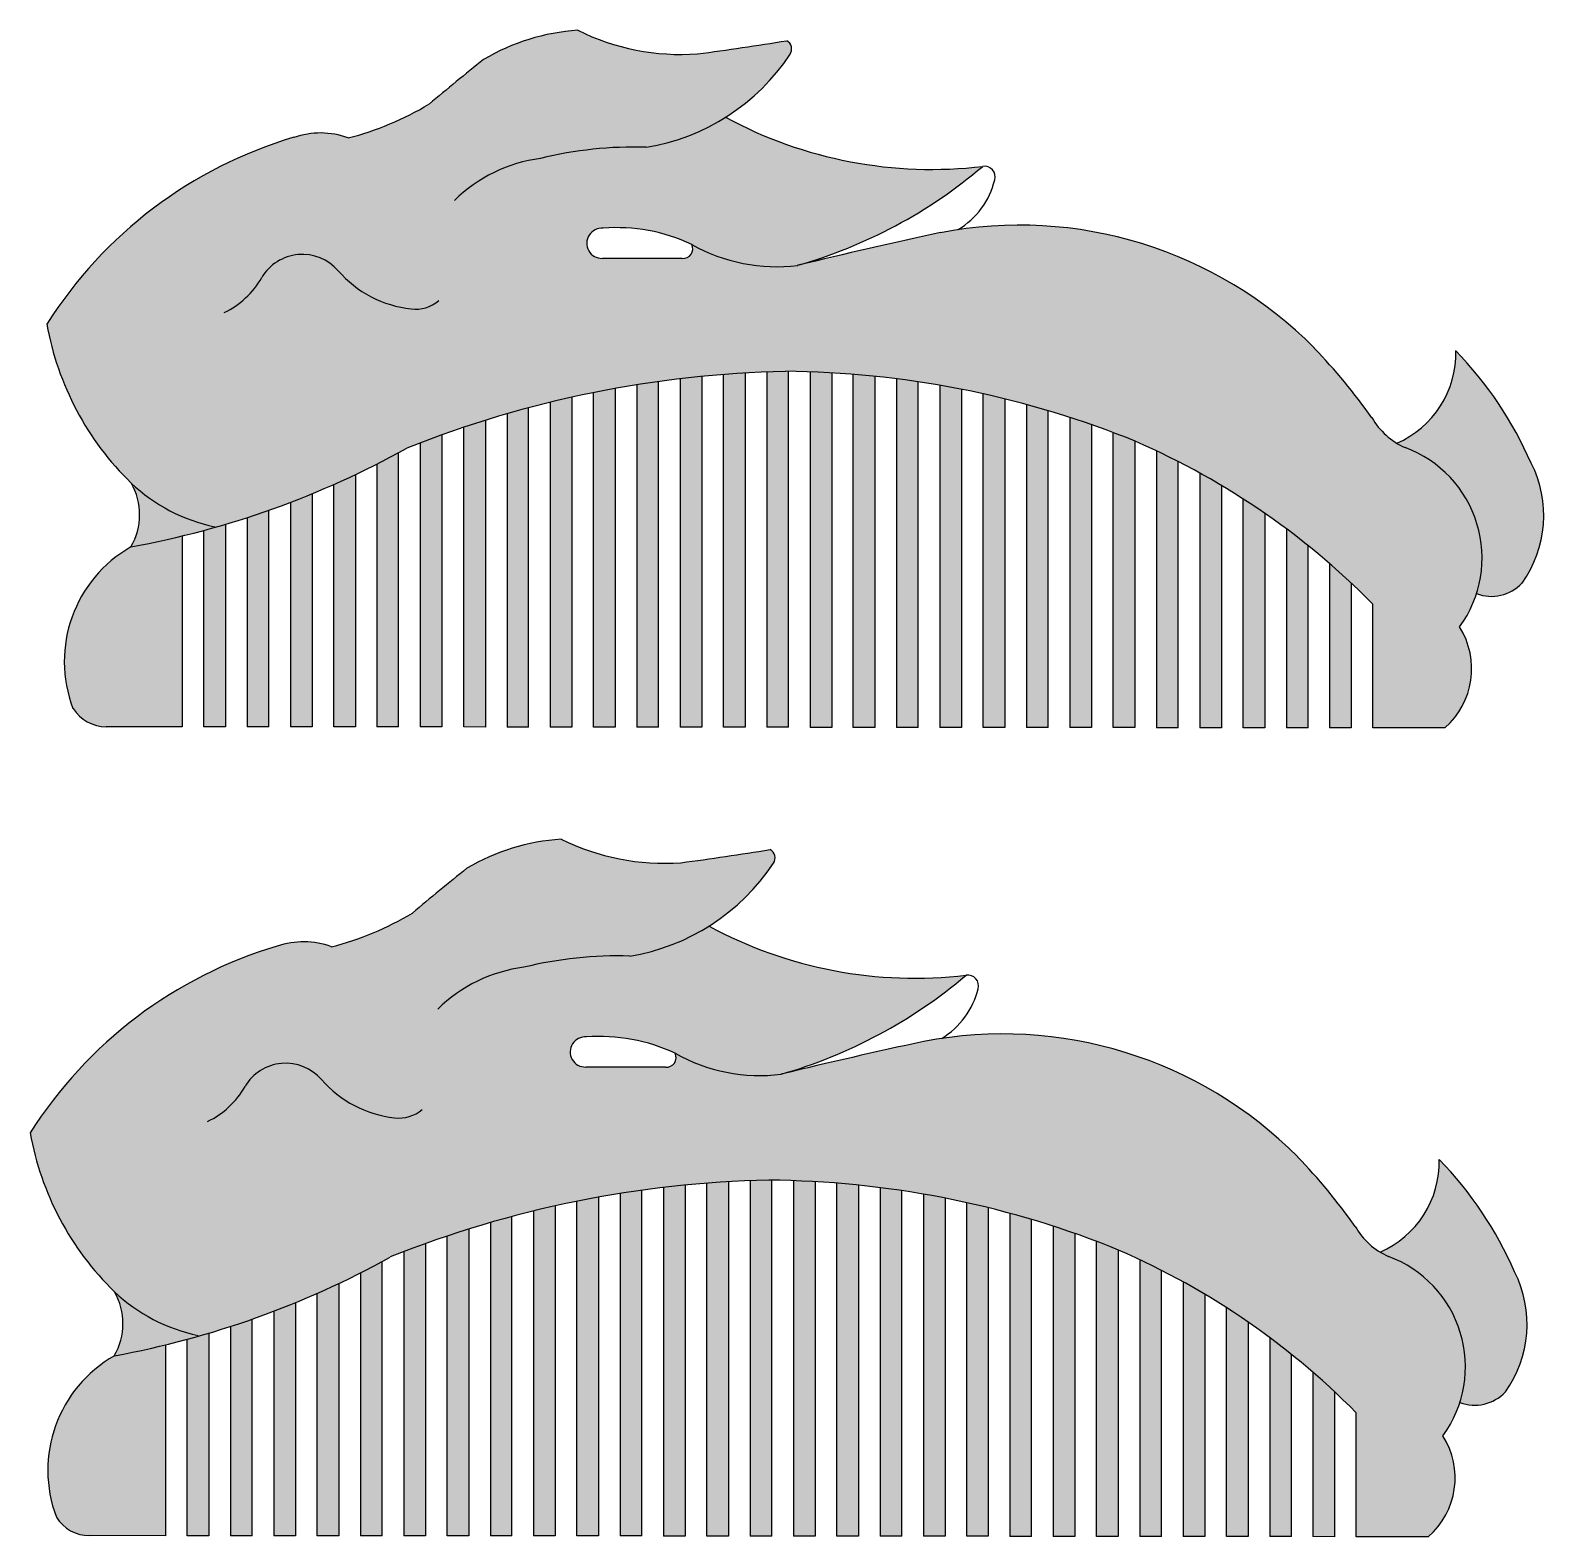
# Model space of a CAD drawing. Header units: millimetres. Extents: x 2786.7 to 2797, y 1573.5 to 1583.8.
import ezdxf

# ---------------------------------------------------------------- set-up
doc = ezdxf.new("R2010")
doc.units = ezdxf.units.MM

msp = doc.modelspace()

# ---------------------------------------------------------------- hatches: boundary and pattern name
h = msp.add_hatch(color=256)
h.dxf.hatch_style = 1
h.set_gradient(color1=(169, 83, 160), color2=(209, 156, 199), name='HEMISPHERICAL')
h.paths.add_polyline_path([(2792.9, 1582.386, 0.00644), (2791.924, 1582.162, 0.106597), (2793.189, 1582.839, -0.154253), (2791.431, 1583.174, 0.106854), (2791.872, 1583.606, 0.438901), (2791.849, 1583.698, -0.006403), (2791.239, 1583.608, -0.131675), (2790.42, 1583.769, 0.117995), (2789.775, 1583.57, 0.004509), (2789.402, 1583.264, -0.072229), (2788.85, 1583.034, 0.170951), (2788.478, 1583.037, 0.181365), (2786.79, 1581.76, 0.157303), (2787.366, 1580.674, 0.142377), (2787.95, 1580.374, 0.057219), (2789.251, 1580.912, -0.089956), (2791.84, 1581.438, -0.091799), (2794.172, 1580.984, -0.099358), (2795.857, 1579.846), (2795.857, 1579), (2796.349, 1579, 0.369797), (2796.449, 1579.69, 0.496772), (2796.077, 1580.915, -0.160814), (2795.85, 1581.121, 0.036083), (2795.457, 1581.597, 0.249978)])
h.paths.add_polyline_path([(2791.199, 1582.305, -0.582199), (2791.134, 1582.21), (2790.588, 1582.21, -1.065179), (2790.593, 1582.416, -0.128728)], flags=16)
h.paths.add_polyline_path([(2787.715, 1580.312, -0.014506), (2787.365, 1580.237, 0.370104), (2786.969, 1579.133, 0.26304), (2787.195, 1579.008), (2787.715, 1579.007)], flags=17)
h.paths.add_polyline_path([(2787.95, 1580.374, -0.142377), (2787.366, 1580.674, -0.267616), (2787.365, 1580.237, 0.024347)], flags=17)
h.paths.add_polyline_path([(2796.424, 1581.579, -0.306481), (2796.02, 1580.946, 0.033215), (2796.077, 1580.915, -0.400982), (2796.564, 1579.918, 0.303287), (2796.876, 1579.99, 0.27897), (2796.94, 1580.81, 0.090061)])
h.paths.add_polyline_path([(2795.709, 1579.99, 0.009636), (2795.561, 1580.124), (2795.561, 1579), (2795.709, 1579)], flags=17)
h.paths.add_polyline_path([(2795.413, 1580.247, 0.00906), (2795.265, 1580.361), (2795.265, 1579.001), (2795.413, 1579.001)], flags=17)
h.paths.add_polyline_path([(2795.117, 1580.468, 0.008606), (2794.969, 1580.566), (2794.969, 1579.001), (2795.117, 1579.001)], flags=17)
h.paths.add_polyline_path([(2794.821, 1580.658, 0.008254), (2794.673, 1580.742), (2794.673, 1579.001), (2794.821, 1579.001)], flags=17)
h.paths.add_polyline_path([(2794.525, 1580.821, 0.00798), (2794.377, 1580.893), (2794.377, 1579.001), (2794.525, 1579.001)], flags=17)
h.paths.add_polyline_path([(2794.229, 1580.96, 0.002967), (2794.172, 1580.984, 0.00376), (2794.081, 1581.019), (2794.081, 1579.002), (2794.229, 1579.002)], flags=17)
h.paths.add_polyline_path([(2793.933, 1581.073, 0.005981), (2793.785, 1581.123), (2793.785, 1579.002), (2793.933, 1579.002)], flags=17)
h.paths.add_polyline_path([(2793.637, 1581.169, 0.005898), (2793.488, 1581.211), (2793.488, 1579.002), (2793.637, 1579.002)], flags=17)
h.paths.add_polyline_path([(2793.34, 1581.249, 0.005823), (2793.192, 1581.283), (2793.192, 1579.002), (2793.34, 1579.002)], flags=17)
h.paths.add_polyline_path([(2793.044, 1581.315, 0.005767), (2792.896, 1581.342), (2792.896, 1579.003), (2793.044, 1579.003)], flags=17)
h.paths.add_polyline_path([(2792.748, 1581.366, 0.005728), (2792.6, 1581.386), (2792.6, 1579.003), (2792.748, 1579.003)], flags=17)
h.paths.add_polyline_path([(2792.452, 1581.403, 0.005694), (2792.304, 1581.417), (2792.304, 1579.003), (2792.452, 1579.003)], flags=17)
h.paths.add_polyline_path([(2792.156, 1581.427, 0.005676), (2792.008, 1581.434), (2792.008, 1579.003), (2792.156, 1579.003)], flags=17)
h.paths.add_polyline_path([(2791.86, 1581.437, 0.000783), (2791.84, 1581.438, 0.004316), (2791.712, 1581.434), (2791.712, 1579.004), (2791.86, 1579.004)], flags=17)
h.paths.add_polyline_path([(2791.564, 1581.427, 0.005012), (2791.416, 1581.417), (2791.416, 1579.004), (2791.564, 1579.004)], flags=17)
h.paths.add_polyline_path([(2791.268, 1581.403, 0.00503), (2791.12, 1581.387), (2791.12, 1579.004), (2791.268, 1579.004)], flags=17)
h.paths.add_polyline_path([(2790.972, 1581.368, 0.00506), (2790.824, 1581.346), (2790.824, 1579.005), (2790.972, 1579.004)], flags=17)
h.paths.add_polyline_path([(2790.676, 1581.321, 0.005091), (2790.528, 1581.292), (2790.528, 1579.005), (2790.676, 1579.005)], flags=17)
h.paths.add_polyline_path([(2790.38, 1581.261, 0.005136), (2790.232, 1581.226), (2790.232, 1579.005), (2790.38, 1579.005)], flags=17)
h.paths.add_polyline_path([(2790.084, 1581.188, 0.005194), (2789.936, 1581.147), (2789.936, 1579.005), (2790.084, 1579.005)], flags=17)
h.paths.add_polyline_path([(2789.788, 1581.102, 0.005256), (2789.64, 1581.054), (2789.64, 1579.006), (2789.788, 1579.005)], flags=17)
h.paths.add_polyline_path([(2789.491, 1581.003, 0.005334), (2789.343, 1580.948), (2789.343, 1579.006), (2789.491, 1579.006)], flags=17)
h.paths.add_polyline_path([(2789.195, 1580.881, -0.006772), (2789.047, 1580.804), (2789.047, 1579.006), (2789.195, 1579.006)], flags=17)
h.paths.add_polyline_path([(2788.899, 1580.731, -0.006592), (2788.751, 1580.663), (2788.751, 1579.006), (2788.899, 1579.006)], flags=17)
h.paths.add_polyline_path([(2788.603, 1580.6, -0.006447), (2788.455, 1580.542), (2788.455, 1579.007), (2788.603, 1579.006)], flags=17)
h.paths.add_polyline_path([(2788.307, 1580.487, -0.006331), (2788.159, 1580.437), (2788.159, 1579.007), (2788.307, 1579.007)], flags=17)
h.paths.add_polyline_path([(2788.011, 1580.391, -0.002583), (2787.95, 1580.374, -0.003646), (2787.863, 1580.349), (2787.863, 1579.007), (2788.011, 1579.007)], flags=17)
h = msp.add_hatch(color=256)
h.dxf.hatch_style = 1
h.set_gradient(color1=(169, 83, 160), color2=(209, 156, 199), name='HEMISPHERICAL')
h.paths.add_polyline_path([(2792.786, 1576.856, 0.00644), (2791.81, 1576.632, 0.106597), (2793.075, 1577.309, -0.154253), (2791.317, 1577.644, 0.106854), (2791.758, 1578.076, 0.438901), (2791.735, 1578.168, -0.006403), (2791.125, 1578.078, -0.131675), (2790.306, 1578.239, 0.117995), (2789.662, 1578.04, 0.004509), (2789.289, 1577.734, -0.072229), (2788.736, 1577.504, 0.170951), (2788.365, 1577.507, 0.181365), (2786.676, 1576.23, 0.157303), (2787.252, 1575.145, 0.142377), (2787.836, 1574.844, 0.057219), (2789.138, 1575.382, -0.089956), (2791.726, 1575.908, -0.091799), (2794.059, 1575.454, -0.099358), (2795.743, 1574.316), (2795.743, 1573.47), (2796.235, 1573.47, 0.369797), (2796.336, 1574.16, 0.496772), (2795.964, 1575.386, -0.160814), (2795.736, 1575.591, 0.036083), (2795.343, 1576.067, 0.249978)])
h.paths.add_polyline_path([(2791.085, 1576.775, -0.582199), (2791.02, 1576.68), (2790.475, 1576.68, -1.065179), (2790.48, 1576.887, -0.128728)], flags=16)
h.paths.add_polyline_path([(2787.601, 1574.782, -0.014506), (2787.251, 1574.707, 0.370104), (2786.855, 1573.603, 0.26304), (2787.081, 1573.478), (2787.601, 1573.477)], flags=17)
h.paths.add_polyline_path([(2787.836, 1574.844, -0.142377), (2787.252, 1575.145, -0.267616), (2787.251, 1574.707, 0.024347)], flags=17)
h.paths.add_polyline_path([(2796.31, 1576.049, -0.306481), (2795.906, 1575.416, 0.033215), (2795.964, 1575.386, -0.400982), (2796.451, 1574.388, 0.303287), (2796.763, 1574.46, 0.27897), (2796.826, 1575.28, 0.090061)])
h.paths.add_polyline_path([(2795.595, 1574.461, 0.009636), (2795.447, 1574.594), (2795.447, 1573.471), (2795.595, 1573.47)], flags=17)
h.paths.add_polyline_path([(2795.299, 1574.717, 0.00906), (2795.151, 1574.832), (2795.151, 1573.471), (2795.299, 1573.471)], flags=17)
h.paths.add_polyline_path([(2795.003, 1574.938, 0.008606), (2794.855, 1575.036), (2794.855, 1573.471), (2795.003, 1573.471)], flags=17)
h.paths.add_polyline_path([(2794.707, 1575.128, 0.008254), (2794.559, 1575.213), (2794.559, 1573.471), (2794.707, 1573.471)], flags=17)
h.paths.add_polyline_path([(2794.411, 1575.291, 0.00798), (2794.263, 1575.364), (2794.263, 1573.472), (2794.411, 1573.471)], flags=17)
h.paths.add_polyline_path([(2794.115, 1575.43, 0.002967), (2794.059, 1575.454, 0.00376), (2793.967, 1575.49), (2793.967, 1573.472), (2794.115, 1573.472)], flags=17)
h.paths.add_polyline_path([(2793.819, 1575.543, 0.005981), (2793.671, 1575.593), (2793.671, 1573.472), (2793.819, 1573.472)], flags=17)
h.paths.add_polyline_path([(2793.523, 1575.639, 0.005898), (2793.375, 1575.681), (2793.375, 1573.472), (2793.523, 1573.472)], flags=17)
h.paths.add_polyline_path([(2793.227, 1575.719, 0.005823), (2793.079, 1575.754), (2793.079, 1573.473), (2793.227, 1573.473)], flags=17)
h.paths.add_polyline_path([(2792.931, 1575.785, 0.005767), (2792.783, 1575.812), (2792.783, 1573.473), (2792.931, 1573.473)], flags=17)
h.paths.add_polyline_path([(2792.635, 1575.836, 0.005728), (2792.487, 1575.856), (2792.487, 1573.473), (2792.635, 1573.473)], flags=17)
h.paths.add_polyline_path([(2792.339, 1575.873, 0.005694), (2792.191, 1575.887), (2792.191, 1573.473), (2792.339, 1573.473)], flags=17)
h.paths.add_polyline_path([(2792.042, 1575.897, 0.005676), (2791.894, 1575.904), (2791.894, 1573.474), (2792.042, 1573.474)], flags=17)
h.paths.add_polyline_path([(2791.746, 1575.908, 0.000783), (2791.726, 1575.908, 0.004316), (2791.598, 1575.904), (2791.598, 1573.474), (2791.746, 1573.474)], flags=17)
h.paths.add_polyline_path([(2791.45, 1575.897, 0.005012), (2791.302, 1575.887), (2791.302, 1573.474), (2791.45, 1573.474)], flags=17)
h.paths.add_polyline_path([(2791.154, 1575.874, 0.00503), (2791.006, 1575.858), (2791.006, 1573.474), (2791.154, 1573.474)], flags=17)
h.paths.add_polyline_path([(2790.858, 1575.838, 0.00506), (2790.71, 1575.816), (2790.71, 1573.475), (2790.858, 1573.475)], flags=17)
h.paths.add_polyline_path([(2790.562, 1575.791, 0.005091), (2790.414, 1575.763), (2790.414, 1573.475), (2790.562, 1573.475)], flags=17)
h.paths.add_polyline_path([(2790.266, 1575.731, 0.005136), (2790.118, 1575.696), (2790.118, 1573.475), (2790.266, 1573.475)], flags=17)
h.paths.add_polyline_path([(2789.97, 1575.658, 0.005194), (2789.822, 1575.617), (2789.822, 1573.475), (2789.97, 1573.475)], flags=17)
h.paths.add_polyline_path([(2789.674, 1575.573, 0.005256), (2789.526, 1575.525), (2789.526, 1573.476), (2789.674, 1573.476)], flags=17)
h.paths.add_polyline_path([(2789.378, 1575.473, 0.005334), (2789.23, 1575.418), (2789.23, 1573.476), (2789.378, 1573.476)], flags=17)
h.paths.add_polyline_path([(2789.082, 1575.351, -0.006772), (2788.934, 1575.274), (2788.934, 1573.476), (2789.082, 1573.476)], flags=17)
h.paths.add_polyline_path([(2788.786, 1575.201, -0.006592), (2788.638, 1575.134), (2788.638, 1573.477), (2788.786, 1573.476)], flags=17)
h.paths.add_polyline_path([(2788.49, 1575.07, -0.006447), (2788.342, 1575.012), (2788.342, 1573.477), (2788.49, 1573.477)], flags=17)
h.paths.add_polyline_path([(2788.194, 1574.958, -0.006331), (2788.045, 1574.907), (2788.045, 1573.477), (2788.194, 1573.477)], flags=17)
h.paths.add_polyline_path([(2787.897, 1574.862, -0.002583), (2787.836, 1574.844, -0.003646), (2787.749, 1574.82), (2787.749, 1573.477), (2787.897, 1573.477)], flags=17)

# ---------------------------------------------------------------- linework, layer by layer
for p, q in [((2791.134, 1582.21), (2790.588, 1582.21)), ((2791.12, 1581.387), (2791.12, 1579.004)), ((2791.268, 1581.403), (2791.268, 1579.004)), ((2791.416, 1579.004), (2791.416, 1581.417)), ((2791.564, 1581.427), (2791.564, 1579.004)), ((2791.712, 1581.434), (2791.712, 1579.004)), ((2791.86, 1579.004), (2791.86, 1581.437)), ((2792.008, 1581.434), (2792.008, 1579.003)), ((2792.156, 1581.427), (2792.156, 1579.003)), ((2792.304, 1579.003), (2792.304, 1581.417)), ((2792.452, 1581.403), (2792.452, 1579.003)), ((2792.6, 1581.386), (2792.6, 1579.003)), ((2790.528, 1579.005), (2790.528, 1581.292)), ((2790.676, 1581.321), (2790.676, 1579.005)), ((2790.824, 1581.346), (2790.824, 1579.005)), ((2790.972, 1579.004), (2790.972, 1581.368)), ((2792.748, 1579.003), (2792.748, 1581.366)), ((2792.896, 1581.342), (2792.896, 1579.003)), ((2793.044, 1581.315), (2793.044, 1579.003)), ((2793.192, 1579.002), (2793.192, 1581.283)), ((2790.084, 1579.005), (2790.084, 1581.188)), ((2790.232, 1581.226), (2790.232, 1579.005)), ((2790.38, 1581.261), (2790.38, 1579.005)), ((2793.34, 1581.249), (2793.34, 1579.002)), ((2793.488, 1581.211), (2793.488, 1579.002)), ((2793.637, 1579.002), (2793.637, 1581.169)), ((2789.788, 1581.102), (2789.788, 1579.005)), ((2789.936, 1581.147), (2789.936, 1579.005)), ((2793.785, 1581.123), (2793.785, 1579.002)), ((2793.933, 1581.073), (2793.933, 1579.002)), ((2789.491, 1581.003), (2789.491, 1579.006)), ((2789.64, 1579.006), (2789.64, 1581.054)), ((2794.081, 1579.002), (2794.081, 1581.019)), ((2794.229, 1580.96), (2794.229, 1579.002)), ((2789.195, 1579.006), (2789.195, 1580.881)), ((2789.343, 1580.948), (2789.343, 1579.006)), ((2794.377, 1580.893), (2794.377, 1579.001)), ((2789.047, 1580.804), (2789.047, 1579.006)), ((2794.525, 1579.001), (2794.525, 1580.821)), ((2788.751, 1579.006), (2788.751, 1580.663)), ((2788.899, 1580.731), (2788.899, 1579.006)), ((2794.673, 1580.742), (2794.673, 1579.001)), ((2794.821, 1580.658), (2794.821, 1579.001)), ((2788.603, 1580.6), (2788.603, 1579.006)), ((2794.969, 1579.001), (2794.969, 1580.566)), ((2788.307, 1579.007), (2788.307, 1580.487)), ((2788.455, 1580.542), (2788.455, 1579.007)), ((2795.117, 1580.468), (2795.117, 1579.001)), ((2787.863, 1579.007), (2787.863, 1580.349)), ((2788.011, 1580.391), (2788.011, 1579.007)), ((2788.159, 1580.437), (2788.159, 1579.007)), ((2795.265, 1580.361), (2795.265, 1579.001)), ((2787.715, 1580.312), (2787.715, 1579.007)), ((2795.413, 1579.001), (2795.413, 1580.247)), ((2795.561, 1580.124), (2795.561, 1579)), ((2795.709, 1579.99), (2795.709, 1579)), ((2795.857, 1579), (2795.857, 1579.846)), ((2787.715, 1579.007), (2787.195, 1579.008)), ((2788.011, 1579.007), (2787.863, 1579.007)), ((2788.307, 1579.007), (2788.159, 1579.007)), ((2788.603, 1579.006), (2788.455, 1579.007)), ((2788.899, 1579.006), (2788.751, 1579.006)), ((2789.195, 1579.006), (2789.047, 1579.006)), ((2789.491, 1579.006), (2789.343, 1579.006)), ((2789.788, 1579.005), (2789.64, 1579.006)), ((2790.084, 1579.005), (2789.936, 1579.005)), ((2790.38, 1579.005), (2790.232, 1579.005)), ((2790.676, 1579.005), (2790.528, 1579.005)), ((2790.972, 1579.004), (2790.824, 1579.005)), ((2791.268, 1579.004), (2791.12, 1579.004)), ((2791.564, 1579.004), (2791.416, 1579.004)), ((2791.86, 1579.004), (2791.712, 1579.004)), ((2792.156, 1579.003), (2792.008, 1579.003)), ((2792.452, 1579.003), (2792.304, 1579.003)), ((2792.748, 1579.003), (2792.6, 1579.003)), ((2793.044, 1579.003), (2792.896, 1579.003)), ((2793.34, 1579.002), (2793.192, 1579.002)), ((2793.637, 1579.002), (2793.488, 1579.002)), ((2793.933, 1579.002), (2793.785, 1579.002)), ((2794.229, 1579.002), (2794.081, 1579.002)), ((2794.525, 1579.001), (2794.377, 1579.001)), ((2794.821, 1579.001), (2794.673, 1579.001)), ((2795.117, 1579.001), (2794.969, 1579.001)), ((2795.413, 1579.001), (2795.265, 1579.001)), ((2795.709, 1579), (2795.561, 1579)), ((2796.349, 1579), (2795.857, 1579)), ((2791.02, 1576.68), (2790.475, 1576.68)), ((2791.45, 1575.897), (2791.45, 1573.474)), ((2791.598, 1575.904), (2791.598, 1573.474)), ((2791.746, 1573.474), (2791.746, 1575.908)), ((2791.894, 1575.904), (2791.894, 1573.474)), ((2792.042, 1575.897), (2792.042, 1573.474)), ((2790.562, 1575.791), (2790.562, 1573.475)), ((2790.71, 1575.816), (2790.71, 1573.475)), ((2790.858, 1573.475), (2790.858, 1575.838)), ((2791.006, 1575.858), (2791.006, 1573.474)), ((2791.154, 1575.874), (2791.154, 1573.474)), ((2791.302, 1573.474), (2791.302, 1575.887)), ((2792.191, 1573.473), (2792.191, 1575.887)), ((2792.339, 1575.873), (2792.339, 1573.473)), ((2792.487, 1575.856), (2792.487, 1573.473)), ((2792.635, 1573.473), (2792.635, 1575.836)), ((2792.783, 1575.812), (2792.783, 1573.473)), ((2790.118, 1575.696), (2790.118, 1573.475)), ((2790.266, 1575.731), (2790.266, 1573.475)), ((2790.414, 1573.475), (2790.414, 1575.763)), ((2792.931, 1575.785), (2792.931, 1573.473)), ((2793.079, 1573.473), (2793.079, 1575.754)), ((2793.227, 1575.719), (2793.227, 1573.473)), ((2789.822, 1575.617), (2789.822, 1573.475)), ((2789.97, 1573.475), (2789.97, 1575.658)), ((2793.375, 1575.681), (2793.375, 1573.472)), ((2793.523, 1573.472), (2793.523, 1575.639)), ((2793.671, 1575.593), (2793.671, 1573.472)), ((2789.526, 1573.476), (2789.526, 1575.525)), ((2789.674, 1575.573), (2789.674, 1573.476)), ((2793.819, 1575.543), (2793.819, 1573.472)), ((2793.967, 1573.472), (2793.967, 1575.49)), ((2789.23, 1575.418), (2789.23, 1573.476)), ((2789.378, 1575.473), (2789.378, 1573.476)), ((2794.115, 1575.43), (2794.115, 1573.472)), ((2788.934, 1575.274), (2788.934, 1573.476)), ((2789.082, 1573.476), (2789.082, 1575.351)), ((2794.263, 1575.364), (2794.263, 1573.472)), ((2794.411, 1573.471), (2794.411, 1575.291)), ((2788.786, 1575.201), (2788.786, 1573.476)), ((2794.559, 1575.213), (2794.559, 1573.471)), ((2788.49, 1575.07), (2788.49, 1573.477)), ((2788.638, 1573.477), (2788.638, 1575.134)), ((2794.707, 1575.128), (2794.707, 1573.471)), ((2788.342, 1575.012), (2788.342, 1573.477)), ((2794.855, 1573.471), (2794.855, 1575.036)), ((2787.897, 1574.862), (2787.897, 1573.477)), ((2788.045, 1574.907), (2788.045, 1573.477)), ((2788.194, 1573.477), (2788.194, 1574.958)), ((2795.003, 1574.938), (2795.003, 1573.471)), ((2787.601, 1574.782), (2787.601, 1573.477)), ((2787.749, 1573.477), (2787.749, 1574.82)), ((2795.151, 1574.832), (2795.151, 1573.471)), ((2795.299, 1573.471), (2795.299, 1574.717)), ((2795.447, 1574.594), (2795.447, 1573.471)), ((2795.595, 1574.461), (2795.595, 1573.47)), ((2795.743, 1573.47), (2795.743, 1574.316)), ((2787.601, 1573.477), (2787.081, 1573.478)), ((2787.897, 1573.477), (2787.749, 1573.477)), ((2788.194, 1573.477), (2788.045, 1573.477)), ((2788.49, 1573.477), (2788.342, 1573.477)), ((2788.786, 1573.476), (2788.638, 1573.477)), ((2789.082, 1573.476), (2788.934, 1573.476)), ((2789.378, 1573.476), (2789.23, 1573.476)), ((2789.674, 1573.476), (2789.526, 1573.476)), ((2789.97, 1573.475), (2789.822, 1573.475)), ((2790.266, 1573.475), (2790.118, 1573.475)), ((2790.562, 1573.475), (2790.414, 1573.475)), ((2790.858, 1573.475), (2790.71, 1573.475)), ((2791.154, 1573.474), (2791.006, 1573.474)), ((2791.45, 1573.474), (2791.302, 1573.474)), ((2791.746, 1573.474), (2791.598, 1573.474)), ((2792.042, 1573.474), (2791.894, 1573.474)), ((2792.339, 1573.473), (2792.191, 1573.473)), ((2792.635, 1573.473), (2792.487, 1573.473)), ((2792.931, 1573.473), (2792.783, 1573.473)), ((2793.227, 1573.473), (2793.079, 1573.473)), ((2793.523, 1573.472), (2793.375, 1573.472)), ((2793.819, 1573.472), (2793.671, 1573.472)), ((2794.115, 1573.472), (2793.967, 1573.472)), ((2794.411, 1573.471), (2794.263, 1573.472)), ((2794.707, 1573.471), (2794.559, 1573.471)), ((2795.003, 1573.471), (2794.855, 1573.471)), ((2795.299, 1573.471), (2795.151, 1573.471)), ((2795.595, 1573.47), (2795.447, 1573.471)), ((2796.235, 1573.47), (2795.743, 1573.47))]:
    msp.add_line(p, q)
for centre, radius, start, end in [((2790.514, 1582.324), 1.448, 93.7259, 120.644), ((2791.13, 1585.217), 1.613, 243.8561, 273.8611), ((2788.045, 1607.463), 24.068, 277.6265, 279.0939), ((2791.818, 1583.641), 0.0643, 326.0161, 61.8557), ((2806.558, 1562.733), 26.755, 128.8476, 129.881), ((2790.653, 1584.411), 1.461, 279.2841, 326.5193), ((2788.332, 1585.052), 2.084, 284.3766, 300.9015), ((2792.841, 1585.788), 2.97, 241.6501, 276.7258), ((2789.336, 1580.148), 3.014, 106.5331, 147.6519), ((2788.66, 1582.508), 0.559, 70.1193, 108.9233), ((2790.814, 1580.199), 2.772, 88.4624, 103.5583), ((2790.297, 1581.876), 1.025, 97.405, 134.6284), ((2790.988, 1585.433), 3.402, 285.9667, 310.3049), ((2793.201, 1582.766), 0.0734, 344.5053, 99.1792), ((2792.738, 1582.876), 0.548, 301.1437, 346.3545), ((2790.584, 1582.313), 0.103, 84.962, 272.1929), ((2790.684, 1581.204), 1.216, 64.9336, 94.2745), ((2793.439, 1579.594), 2.843, 44.7895, 100.9296), ((2801.086, 1544.404), 38.854, 102.1629, 103.6389), ((2788.537, 1581.914), 0.323, 40.8405, 149.4955), ((2791.14, 1582.276), 0.0662, 265.1828, 26.0145), ((2791.777, 1583.326), 1.173, 240.4822, 277.1867), ((2789.363, 1582.629), 0.769, 220.8793, 263.8538), ((2787.751, 1582.365), 0.583, 295.5573, 330.5412), ((2789.31, 1582.104), 0.242, 262.8697, 311.0519), ((2788.761, 1582.11), 2.002, 190.0807, 225.8388), ((2792.36, 1578.637), 4.283, 35.4396, 43.7055), ((2795.754, 1581.561), 0.67, 293.379, 1.5361), ((2794.566, 1579.774), 2.589, 23.5814, 44.1664), ((2791.995, 1574.039), 7.4, 91.202, 111.7631), ((2791.781, 1574.912), 6.526, 68.5075, 89.4875), ((2796.275, 1581.363), 0.489, 209.6232, 246.1663), ((2792.179, 1576.218), 5.166, 44.6148, 67.3116), ((2786.256, 1586.31), 6.173, 280.3426, 299.0207), ((2795.799, 1580.162), 0.804, 324.0464, 69.7139), ((2796.23, 1580.452), 0.795, 324.4224, 26.7725), ((2786.986, 1580.457), 0.438, 329.8646, 29.7934), ((2788.176, 1581.528), 1.177, 226.5308, 258.3123), ((2787.81, 1579.454), 0.901, 119.6456, 200.8844), ((2796.666, 1580.187), 0.288, 249.319, 316.8064), ((2795.996, 1579.403), 0.536, 311.1509, 32.3279), ((2787.193, 1579.271), 0.263, 211.6162, 270.5652), ((2790.4, 1576.794), 1.448, 93.7259, 120.644), ((2791.016, 1579.687), 1.613, 243.8561, 273.8611), ((2787.931, 1601.933), 24.068, 277.6265, 279.0939), ((2791.705, 1578.111), 0.0643, 326.0161, 61.8557), ((2790.539, 1578.881), 1.461, 279.2841, 326.5193), ((2806.444, 1557.203), 26.755, 128.8476, 129.881), ((2788.219, 1579.522), 2.084, 284.3766, 300.9015), ((2792.728, 1580.258), 2.97, 241.6501, 276.7258), ((2789.222, 1574.618), 3.014, 106.5331, 147.6519), ((2788.546, 1576.978), 0.559, 70.1193, 108.9233), ((2790.183, 1576.347), 1.025, 97.405, 134.6284), ((2790.701, 1574.669), 2.772, 88.4624, 103.5583), ((2790.874, 1579.903), 3.402, 285.9667, 310.3049), ((2793.087, 1577.236), 0.0734, 344.5053, 99.1792), ((2792.625, 1577.346), 0.548, 301.1437, 346.3545), ((2790.471, 1576.784), 0.103, 84.962, 272.1929), ((2790.57, 1575.674), 1.216, 64.9336, 94.2745), ((2800.972, 1538.874), 38.854, 102.1629, 103.6389), ((2793.325, 1574.064), 2.843, 44.7895, 100.9296), ((2791.026, 1576.746), 0.0662, 265.1828, 26.0145), ((2791.664, 1577.796), 1.173, 240.4822, 277.1867), ((2788.423, 1576.384), 0.323, 40.8405, 149.4955), ((2787.637, 1576.835), 0.583, 295.5573, 330.5412), ((2789.249, 1577.099), 0.769, 220.8793, 263.8538), ((2789.197, 1576.574), 0.242, 262.8697, 311.0519), ((2788.647, 1576.581), 2.002, 190.0807, 225.8388), ((2792.246, 1573.108), 4.283, 35.4396, 43.7055), ((2795.64, 1576.031), 0.67, 293.379, 1.5361), ((2794.453, 1574.245), 2.589, 23.5814, 44.1664), ((2791.881, 1568.51), 7.4, 91.202, 111.7631), ((2791.668, 1569.382), 6.526, 68.5075, 89.4875), ((2796.161, 1575.833), 0.489, 209.6232, 246.1663), ((2786.143, 1580.78), 6.173, 280.3426, 299.0207), ((2792.066, 1570.688), 5.166, 44.6148, 67.3116), ((2795.685, 1574.632), 0.804, 324.0464, 69.7139), ((2796.116, 1574.922), 0.795, 324.4224, 26.7725), ((2786.872, 1574.927), 0.438, 329.8646, 29.7934), ((2788.062, 1575.999), 1.177, 226.5308, 258.3123), ((2787.697, 1573.924), 0.901, 119.6456, 200.8844), ((2796.553, 1574.657), 0.288, 249.319, 316.8064), ((2795.883, 1573.873), 0.536, 311.1509, 32.3279), ((2787.079, 1573.741), 0.263, 211.6162, 270.5652)]:
    msp.add_arc(centre, radius, start, end)

doc.saveas('drawing.dxf')
